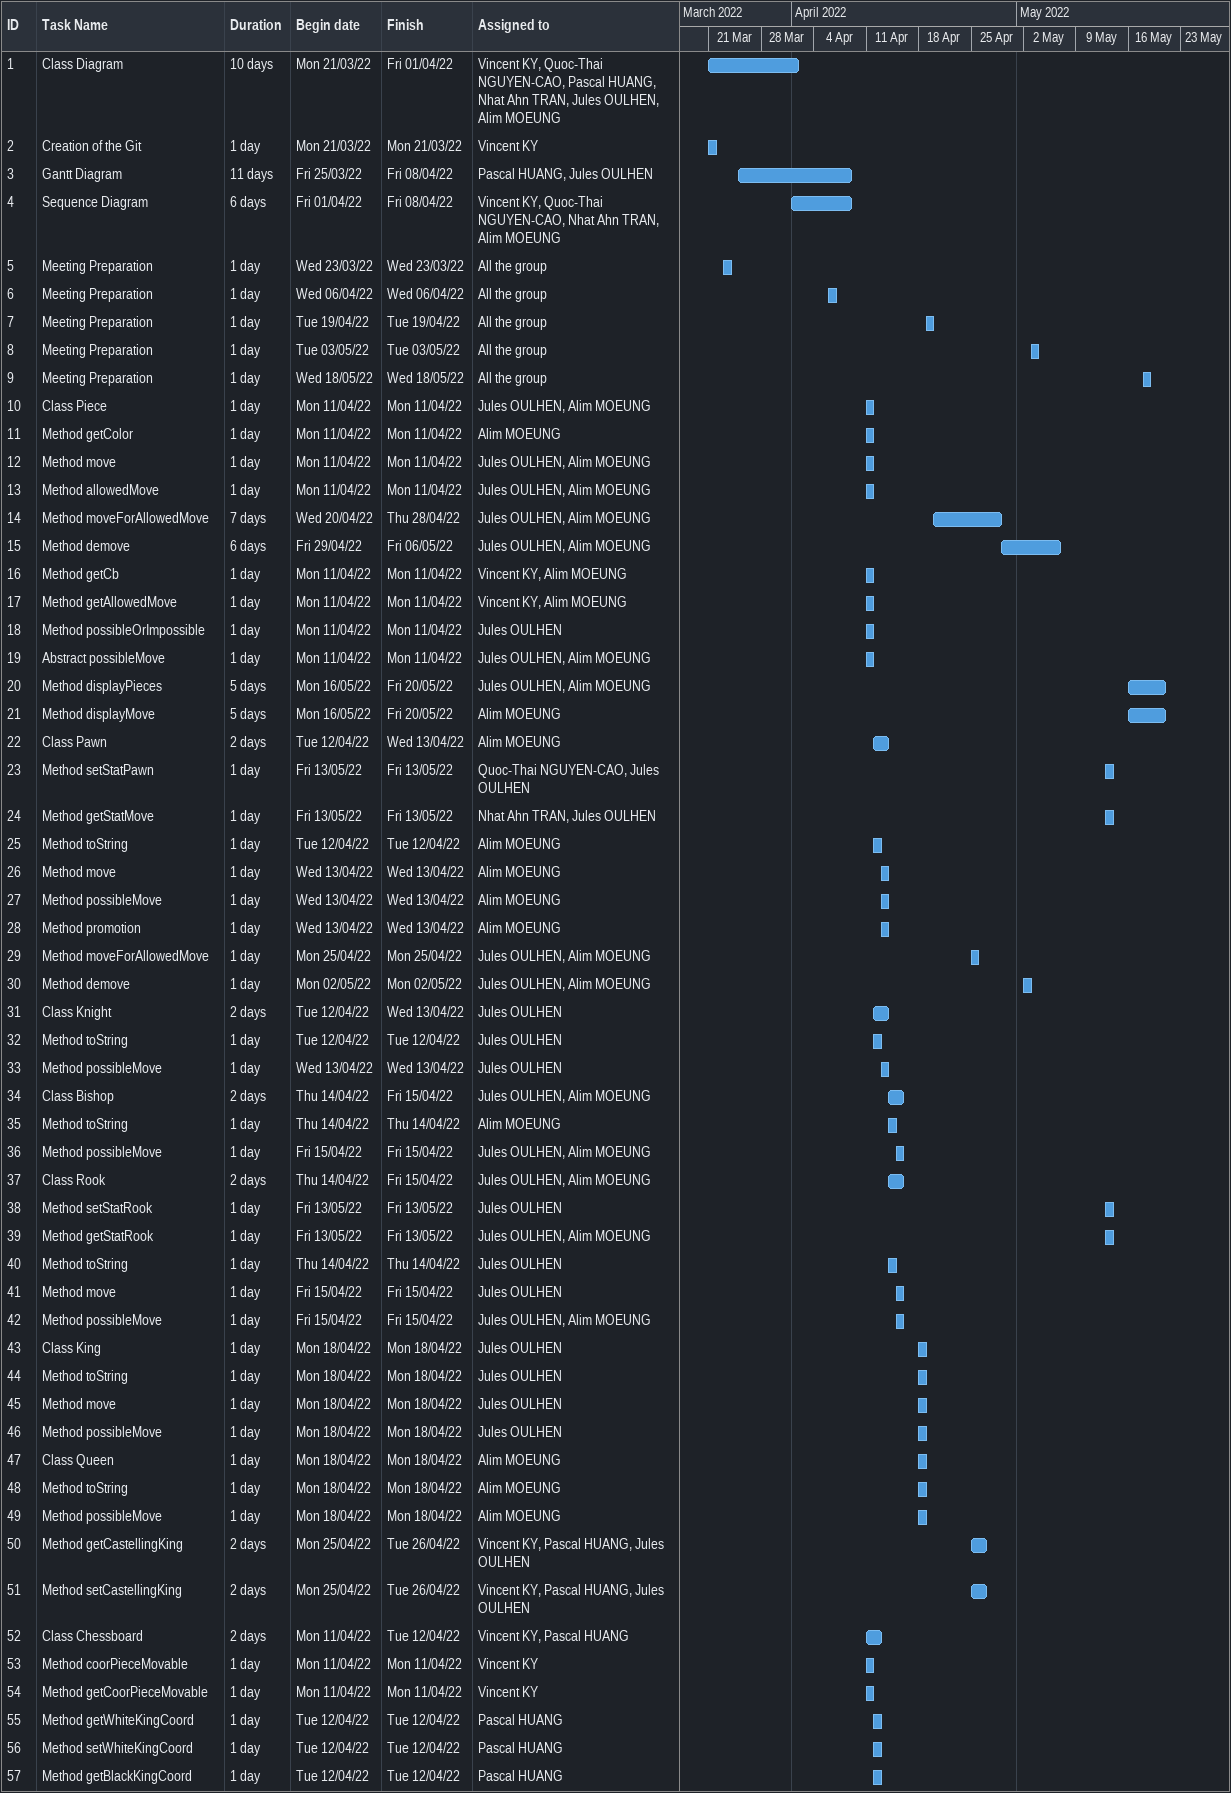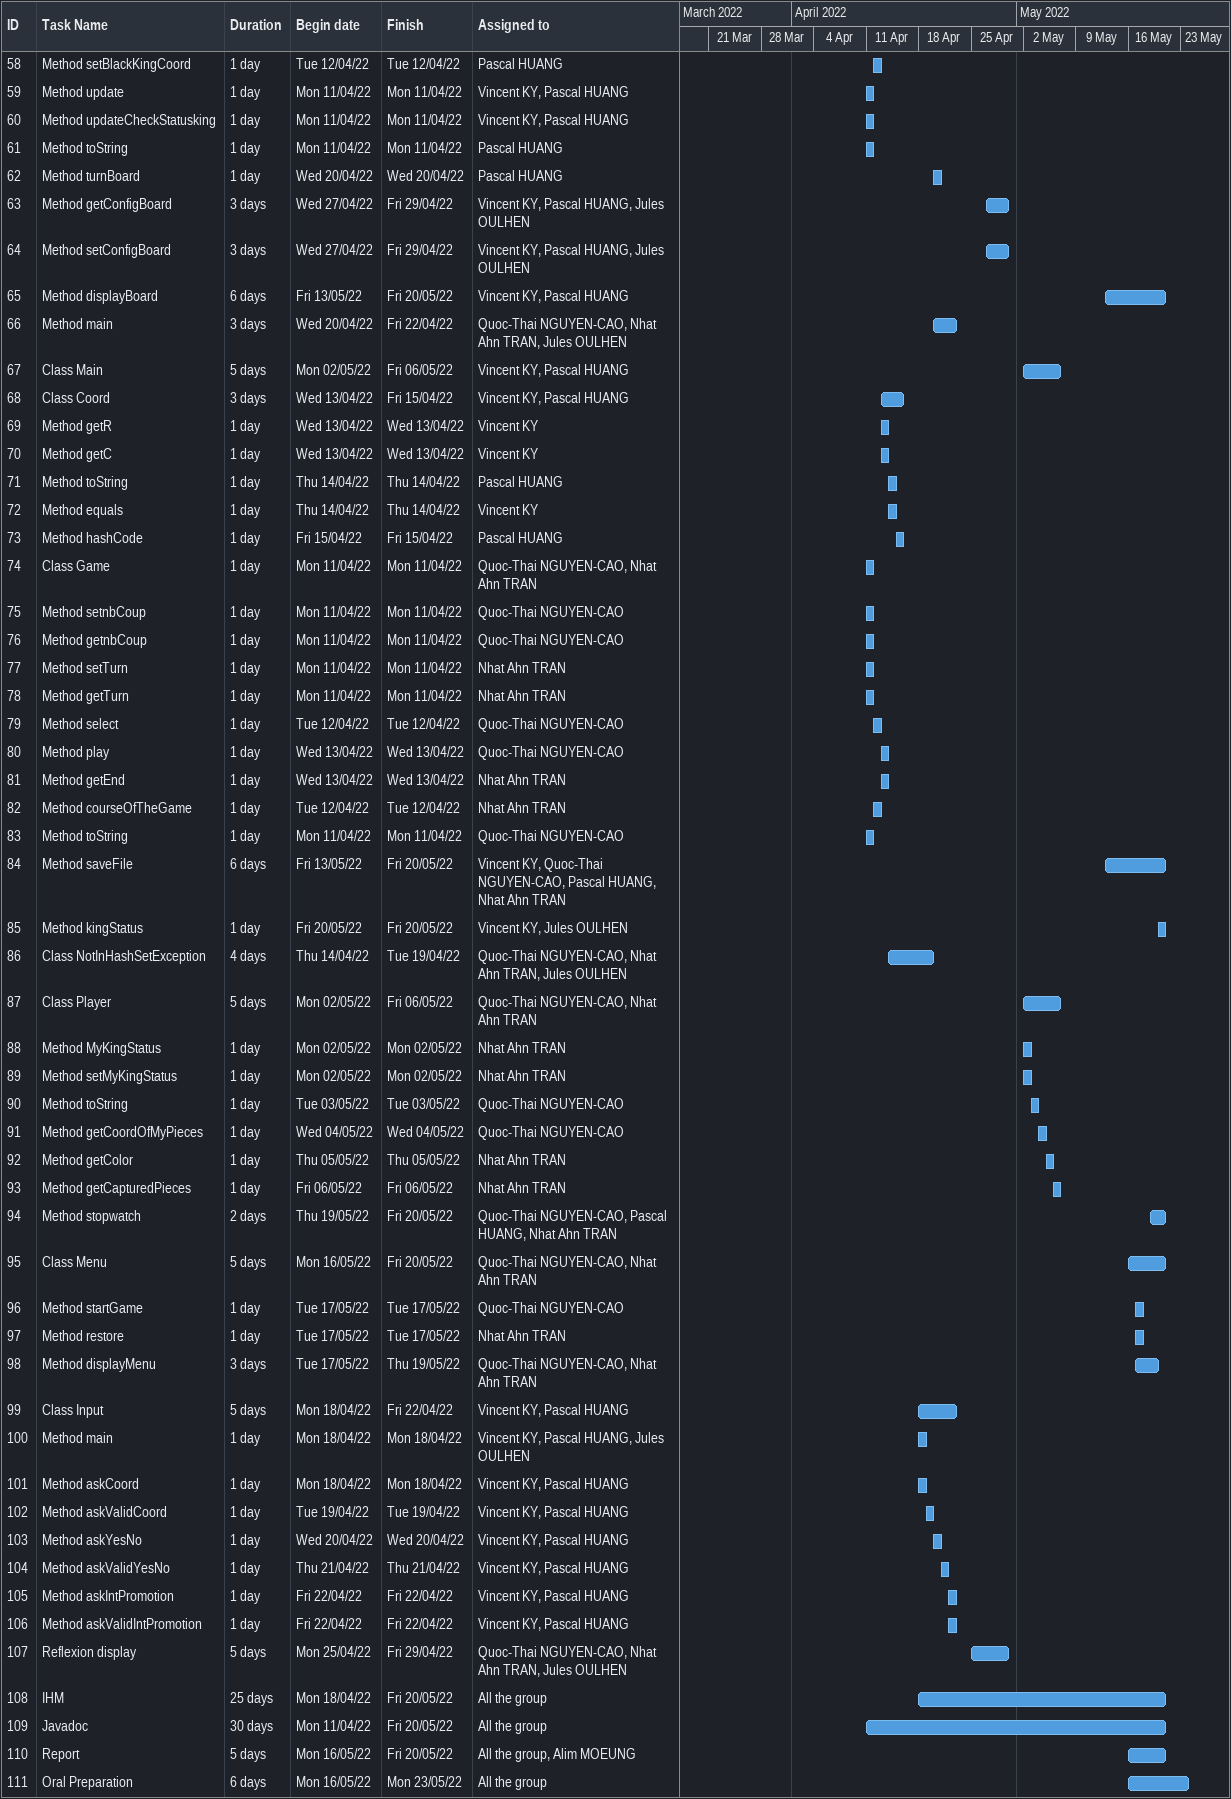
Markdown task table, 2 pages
| ID | Task | Duration | Start | Finish | Resources |
|---|---|---|---|---|---|
| 1 | Class Diagram | 10d | 2022-03-21 | 2022-04-01 | Vincent KY, Quoc-Thai NGUYEN-CAO, Pascal HUANG, Nhat Ahn TRAN, Jules OULHEN, Alim MOEUNG |
| 2 | Creation of the Git | 1d | 2022-03-21 | 2022-03-21 | Vincent KY |
| 3 | Gantt Diagram | 11d | 2022-03-25 | 2022-04-08 | Pascal HUANG, Jules OULHEN |
| 4 | Sequence Diagram | 6d | 2022-04-01 | 2022-04-08 | Vincent KY, Quoc-Thai NGUYEN-CAO, Nhat Ahn TRAN, Alim MOEUNG |
| 5 | Meeting Preparation | 1d | 2022-03-23 | 2022-03-23 | All the group |
| 6 | Meeting Preparation | 1d | 2022-04-06 | 2022-04-06 | All the group |
| 7 | Meeting Preparation | 1d | 2022-04-19 | 2022-04-19 | All the group |
| 8 | Meeting Preparation | 1d | 2022-05-03 | 2022-05-03 | All the group |
| 9 | Meeting Preparation | 1d | 2022-05-18 | 2022-05-18 | All the group |
| 10 | Class Piece | 1d | 2022-04-11 | 2022-04-11 | Jules OULHEN, Alim MOEUNG |
| 11 | Method getColor | 1d | 2022-04-11 | 2022-04-11 | Alim MOEUNG |
| 12 | Method move | 1d | 2022-04-11 | 2022-04-11 | Jules OULHEN, Alim MOEUNG |
| 13 | Method allowedMove | 1d | 2022-04-11 | 2022-04-11 | Jules OULHEN, Alim MOEUNG |
| 14 | Method moveForAllowedMove | 7d | 2022-04-20 | 2022-04-28 | Jules OULHEN, Alim MOEUNG |
| 15 | Method demove | 6d | 2022-04-29 | 2022-05-06 | Jules OULHEN, Alim MOEUNG |
| 16 | Method getCb | 1d | 2022-04-11 | 2022-04-11 | Vincent KY, Alim MOEUNG |
| 17 | Method getAllowedMove | 1d | 2022-04-11 | 2022-04-11 | Vincent KY, Alim MOEUNG |
| 18 | Method possibleOrImpossible | 1d | 2022-04-11 | 2022-04-11 | Jules OULHEN |
| 19 | Abstract possibleMove | 1d | 2022-04-11 | 2022-04-11 | Jules OULHEN, Alim MOEUNG |
| 20 | Method displayPieces | 5d | 2022-05-16 | 2022-05-20 | Jules OULHEN, Alim MOEUNG |
| 21 | Method displayMove | 5d | 2022-05-16 | 2022-05-20 | Alim MOEUNG |
| 22 | Class Pawn | 2d | 2022-04-12 | 2022-04-13 | Alim MOEUNG |
| 23 | Method setStatPawn | 1d | 2022-05-13 | 2022-05-13 | Quoc-Thai NGUYEN-CAO, Jules OULHEN |
| 24 | Method getStatMove | 1d | 2022-05-13 | 2022-05-13 | Nhat Ahn TRAN, Jules OULHEN |
| 25 | Method toString | 1d | 2022-04-12 | 2022-04-12 | Alim MOEUNG |
| 26 | Method move | 1d | 2022-04-13 | 2022-04-13 | Alim MOEUNG |
| 27 | Method possibleMove | 1d | 2022-04-13 | 2022-04-13 | Alim MOEUNG |
| 28 | Method promotion | 1d | 2022-04-13 | 2022-04-13 | Alim MOEUNG |
| 29 | Method moveForAllowedMove | 1d | 2022-04-25 | 2022-04-25 | Jules OULHEN, Alim MOEUNG |
| 30 | Method demove | 1d | 2022-05-02 | 2022-05-02 | Jules OULHEN, Alim MOEUNG |
| 31 | Class Knight | 2d | 2022-04-12 | 2022-04-13 | Jules OULHEN |
| 32 | Method toString | 1d | 2022-04-12 | 2022-04-12 | Jules OULHEN |
| 33 | Method possibleMove | 1d | 2022-04-13 | 2022-04-13 | Jules OULHEN |
| 34 | Class Bishop | 2d | 2022-04-14 | 2022-04-15 | Jules OULHEN, Alim MOEUNG |
| 35 | Method toString | 1d | 2022-04-14 | 2022-04-14 | Alim MOEUNG |
| 36 | Method possibleMove | 1d | 2022-04-15 | 2022-04-15 | Jules OULHEN, Alim MOEUNG |
| 37 | Class Rook | 2d | 2022-04-14 | 2022-04-15 | Jules OULHEN, Alim MOEUNG |
| 38 | Method setStatRook | 1d | 2022-05-13 | 2022-05-13 | Jules OULHEN |
| 39 | Method getStatRook | 1d | 2022-05-13 | 2022-05-13 | Jules OULHEN, Alim MOEUNG |
| 40 | Method toString | 1d | 2022-04-14 | 2022-04-14 | Jules OULHEN |
| 41 | Method move | 1d | 2022-04-15 | 2022-04-15 | Jules OULHEN |
| 42 | Method possibleMove | 1d | 2022-04-15 | 2022-04-15 | Jules OULHEN, Alim MOEUNG |
| 43 | Class King | 1d | 2022-04-18 | 2022-04-18 | Jules OULHEN |
| 44 | Method toString | 1d | 2022-04-18 | 2022-04-18 | Jules OULHEN |
| 45 | Method move | 1d | 2022-04-18 | 2022-04-18 | Jules OULHEN |
| 46 | Method possibleMove | 1d | 2022-04-18 | 2022-04-18 | Jules OULHEN |
| 47 | Class Queen | 1d | 2022-04-18 | 2022-04-18 | Alim MOEUNG |
| 48 | Method toString | 1d | 2022-04-18 | 2022-04-18 | Alim MOEUNG |
| 49 | Method possibleMove | 1d | 2022-04-18 | 2022-04-18 | Alim MOEUNG |
| 50 | Method getCastellingKing | 2d | 2022-04-25 | 2022-04-26 | Vincent KY, Pascal HUANG, Jules OULHEN |
| 51 | Method setCastellingKing | 2d | 2022-04-25 | 2022-04-26 | Vincent KY, Pascal HUANG, Jules OULHEN |
| 52 | Class Chessboard | 2d | 2022-04-11 | 2022-04-12 | Vincent KY, Pascal HUANG |
| 53 | Method coorPieceMovable | 1d | 2022-04-11 | 2022-04-11 | Vincent KY |
| 54 | Method getCoorPieceMovable | 1d | 2022-04-11 | 2022-04-11 | Vincent KY |
| 55 | Method getWhiteKingCoord | 1d | 2022-04-12 | 2022-04-12 | Pascal HUANG |
| 56 | Method setWhiteKingCoord | 1d | 2022-04-12 | 2022-04-12 | Pascal HUANG |
| 57 | Method getBlackKingCoord | 1d | 2022-04-12 | 2022-04-12 | Pascal HUANG |
| 58 | Method setBlackKingCoord | 1d | 2022-04-12 | 2022-04-12 | Pascal HUANG |
| 59 | Method update | 1d | 2022-04-11 | 2022-04-11 | Vincent KY, Pascal HUANG |
| 60 | Method updateCheckStatusking | 1d | 2022-04-11 | 2022-04-11 | Vincent KY, Pascal HUANG |
| 61 | Method toString | 1d | 2022-04-11 | 2022-04-11 | Pascal HUANG |
| 62 | Method turnBoard | 1d | 2022-04-20 | 2022-04-20 | Pascal HUANG |
| 63 | Method getConfigBoard | 3d | 2022-04-27 | 2022-04-29 | Vincent KY, Pascal HUANG, Jules OULHEN |
| 64 | Method setConfigBoard | 3d | 2022-04-27 | 2022-04-29 | Vincent KY, Pascal HUANG, Jules OULHEN |
| 65 | Method displayBoard | 6d | 2022-05-13 | 2022-05-20 | Vincent KY, Pascal HUANG |
| 66 | Method main | 3d | 2022-04-20 | 2022-04-22 | Quoc-Thai NGUYEN-CAO, Nhat Ahn TRAN, Jules OULHEN |
| 67 | Class Main | 5d | 2022-05-02 | 2022-05-06 | Vincent KY, Pascal HUANG |
| 68 | Class Coord | 3d | 2022-04-13 | 2022-04-15 | Vincent KY, Pascal HUANG |
| 69 | Method getR | 1d | 2022-04-13 | 2022-04-13 | Vincent KY |
| 70 | Method getC | 1d | 2022-04-13 | 2022-04-13 | Vincent KY |
| 71 | Method toString | 1d | 2022-04-14 | 2022-04-14 | Pascal HUANG |
| 72 | Method equals | 1d | 2022-04-14 | 2022-04-14 | Vincent KY |
| 73 | Method hashCode | 1d | 2022-04-15 | 2022-04-15 | Pascal HUANG |
| 74 | Class Game | 1d | 2022-04-11 | 2022-04-11 | Quoc-Thai NGUYEN-CAO, Nhat Ahn TRAN |
| 75 | Method setnbCoup | 1d | 2022-04-11 | 2022-04-11 | Quoc-Thai NGUYEN-CAO |
| 76 | Method getnbCoup | 1d | 2022-04-11 | 2022-04-11 | Quoc-Thai NGUYEN-CAO |
| 77 | Method setTurn | 1d | 2022-04-11 | 2022-04-11 | Nhat Ahn TRAN |
| 78 | Method getTurn | 1d | 2022-04-11 | 2022-04-11 | Nhat Ahn TRAN |
| 79 | Method select | 1d | 2022-04-12 | 2022-04-12 | Quoc-Thai NGUYEN-CAO |
| 80 | Method play | 1d | 2022-04-13 | 2022-04-13 | Quoc-Thai NGUYEN-CAO |
| 81 | Method getEnd | 1d | 2022-04-13 | 2022-04-13 | Nhat Ahn TRAN |
| 82 | Method courseOfTheGame | 1d | 2022-04-12 | 2022-04-12 | Nhat Ahn TRAN |
| 83 | Method toString | 1d | 2022-04-11 | 2022-04-11 | Quoc-Thai NGUYEN-CAO |
| 84 | Method saveFile | 6d | 2022-05-13 | 2022-05-20 | Vincent KY, Quoc-Thai NGUYEN-CAO, Pascal HUANG, Nhat Ahn TRAN |
| 85 | Method kingStatus | 1d | 2022-05-20 | 2022-05-20 | Vincent KY, Jules OULHEN |
| 86 | Class NotInHashSetException | 4d | 2022-04-14 | 2022-04-19 | Quoc-Thai NGUYEN-CAO, Nhat Ahn TRAN, Jules OULHEN |
| 87 | Class Player | 5d | 2022-05-02 | 2022-05-06 | Quoc-Thai NGUYEN-CAO, Nhat Ahn TRAN |
| 88 | Method MyKingStatus | 1d | 2022-05-02 | 2022-05-02 | Nhat Ahn TRAN |
| 89 | Method setMyKingStatus | 1d | 2022-05-02 | 2022-05-02 | Nhat Ahn TRAN |
| 90 | Method toString | 1d | 2022-05-03 | 2022-05-03 | Quoc-Thai NGUYEN-CAO |
| 91 | Method getCoordOfMyPieces | 1d | 2022-05-04 | 2022-05-04 | Quoc-Thai NGUYEN-CAO |
| 92 | Method getColor | 1d | 2022-05-05 | 2022-05-05 | Nhat Ahn TRAN |
| 93 | Method getCapturedPieces | 1d | 2022-05-06 | 2022-05-06 | Nhat Ahn TRAN |
| 94 | Method stopwatch | 2d | 2022-05-19 | 2022-05-20 | Quoc-Thai NGUYEN-CAO, Pascal HUANG, Nhat Ahn TRAN |
| 95 | Class Menu | 5d | 2022-05-16 | 2022-05-20 | Quoc-Thai NGUYEN-CAO, Nhat Ahn TRAN |
| 96 | Method startGame | 1d | 2022-05-17 | 2022-05-17 | Quoc-Thai NGUYEN-CAO |
| 97 | Method restore | 1d | 2022-05-17 | 2022-05-17 | Nhat Ahn TRAN |
| 98 | Method displayMenu | 3d | 2022-05-17 | 2022-05-19 | Quoc-Thai NGUYEN-CAO, Nhat Ahn TRAN |
| 99 | Class Input | 5d | 2022-04-18 | 2022-04-22 | Vincent KY, Pascal HUANG |
| 100 | Method main | 1d | 2022-04-18 | 2022-04-18 | Vincent KY, Pascal HUANG, Jules OULHEN |
| 101 | Method askCoord | 1d | 2022-04-18 | 2022-04-18 | Vincent KY, Pascal HUANG |
| 102 | Method askValidCoord | 1d | 2022-04-19 | 2022-04-19 | Vincent KY, Pascal HUANG |
| 103 | Method askYesNo | 1d | 2022-04-20 | 2022-04-20 | Vincent KY, Pascal HUANG |
| 104 | Method askValidYesNo | 1d | 2022-04-21 | 2022-04-21 | Vincent KY, Pascal HUANG |
| 105 | Method askIntPromotion | 1d | 2022-04-22 | 2022-04-22 | Vincent KY, Pascal HUANG |
| 106 | Method askValidIntPromotion | 1d | 2022-04-22 | 2022-04-22 | Vincent KY, Pascal HUANG |
| 107 | Reflexion display | 5d | 2022-04-25 | 2022-04-29 | Quoc-Thai NGUYEN-CAO, Nhat Ahn TRAN, Jules OULHEN |
| 108 | IHM | 25d | 2022-04-18 | 2022-05-20 | All the group |
| 109 | Javadoc | 30d | 2022-04-11 | 2022-05-20 | All the group |
| 110 | Report | 5d | 2022-05-16 | 2022-05-20 | All the group, Alim MOEUNG |
| 111 | Oral Preparation | 6d | 2022-05-16 | 2022-05-23 | All the group |
